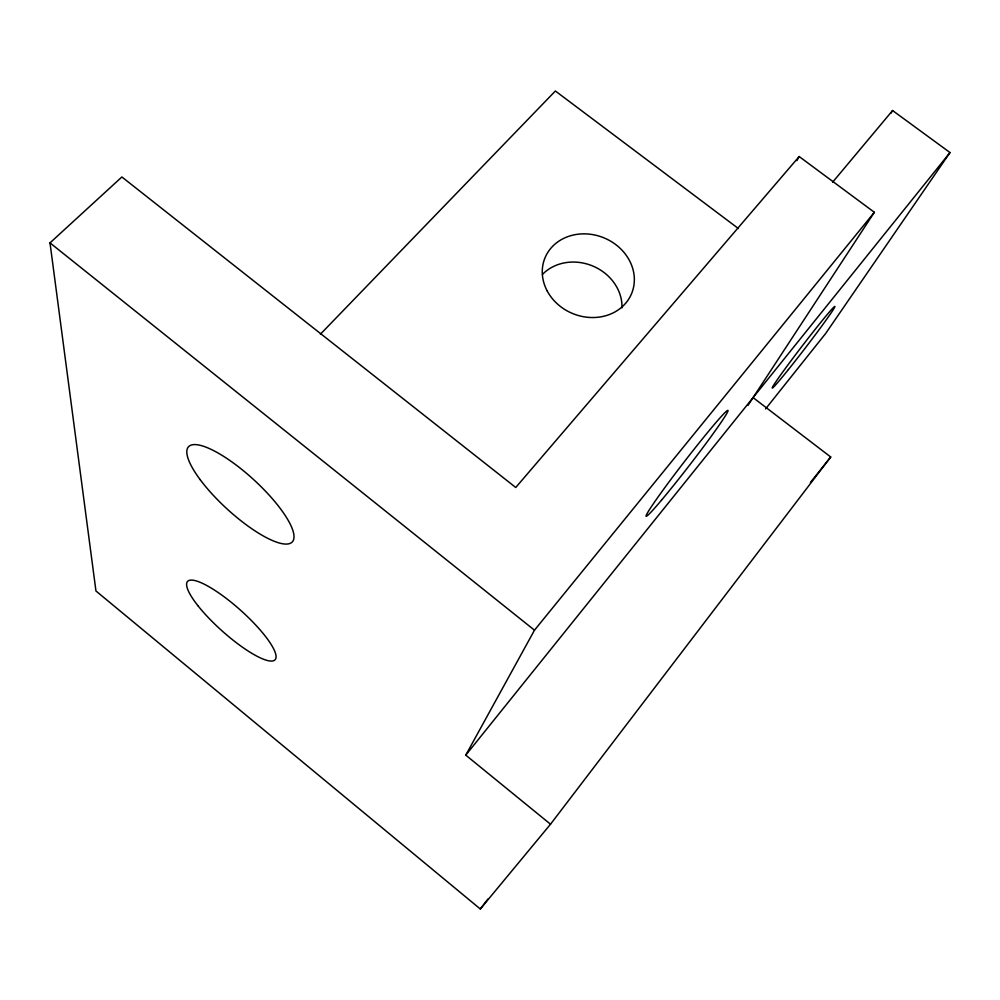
<?xml version="1.0" encoding="UTF-8"?>
<svg xmlns="http://www.w3.org/2000/svg" width="1000" height="1000" viewBox="0 0 1000 1000"><rect width="100%" height="100%" fill="white"/><g stroke="black" fill="none" stroke-linecap="round" stroke-linejoin="round"><path stroke-width="1.5" d="M550.513 824.212L465.763 755.138L534.487 630.188L874.35 212.288L799.175 156.537L515.75 487.488L121.888 176.975L50 242.875L95.95 590.988L480.312 909L550.513 824.212L830.725 457L753.075 397.612M796.912 160.613L799.175 156.537M890.975 113.188L892.588 110.538L950 152.55L825.662 333.475L765.55 408.938M747.95 405.438L874.35 212.288M480.312 909L487.912 899.062M810.413 482.438L830.725 457M465.763 755.138L950 152.55M832.613 182.213L892.588 110.538M320.4 334.212L555.375 91L738.45 228.575M50 242.875L534.487 630.188M542.5 274.387A45.538 40.15 22.2 0 1 592.875 266.062A45.538 40.15 22.2 0 1 621.975 307.838M197.987 605.775A58.762 13.875 41.8 0 0 273.837 660.625A58.762 13.875 41.8 0 0 222.075 595.288A58.762 13.875 41.8 0 0 197.987 605.775M200.15 479.625A70.375 19.788 42.5 0 0 291.125 542.875A70.375 19.788 42.5 0 0 229.925 460.538A70.375 19.788 42.5 0 0 200.15 479.625M788.425 369.538A51.425 1.837 -52.5 0 0 834.887 306.462A51.425 1.837 -52.5 0 0 787.387 365.662A51.425 1.837 -52.5 0 0 788.425 369.538M661.488 500.188A66.95 3.125 -52.3 0 0 727.663 411.763A66.95 3.125 -52.3 0 0 672.325 477.5A66.95 3.125 -52.3 0 0 661.488 500.188M547.05 290.675A46.837 40.95 22.2 0 0 626.625 302.062A46.837 40.95 22.2 0 0 591.25 234.375A46.837 40.95 22.2 0 0 547.05 290.675"/></g></svg>
